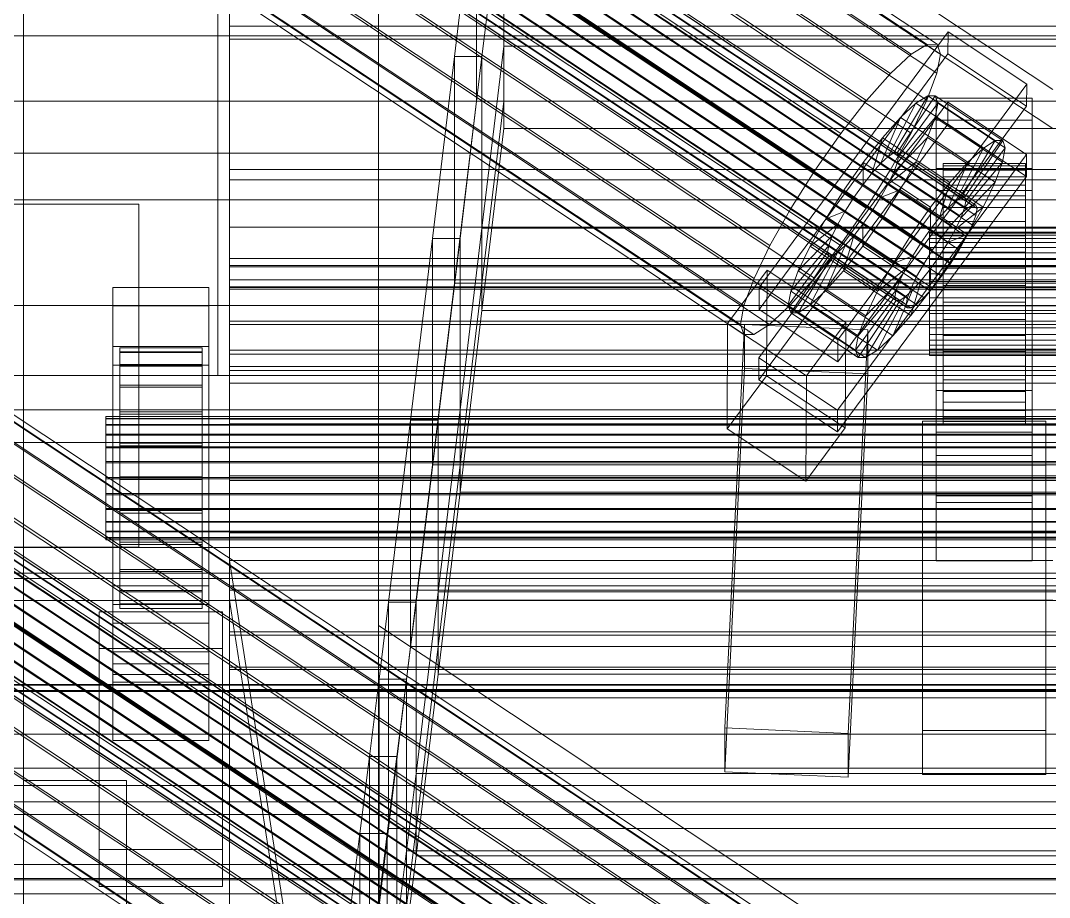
# Model space of a CAD drawing. Header units: millimetres. Extents: x -2500 to 58855, y -53268 to 6837.
# Drawn here: x -280.4 to -130.5, y -32676.1 to -32548.3 of the extents above; entities that cross this region are included whole.
import ezdxf

# ---------------------------------------------------------------- set-up
doc = ezdxf.new("R2010")
doc.units = ezdxf.units.MM
for name, color, linetype, lineweight in [('frontal_C01', 7, 'Continuous', 0), ('frontal_C02', 7, 'Continuous', 0), ('frontal_C03', 7, 'Continuous', 0), ('frontal_C03-traverse', 7, 'Continuous', 0), ('frontal_secador', 7, 'Continuous', 0)]:
    doc.layers.add(name, color=color, linetype=linetype, lineweight=lineweight)

msp = doc.modelspace()

# ---------------------------------------------------------------- linework, layer by layer
at = {"layer": 'frontal_C01'}
for p, q in [((-332.629, -32429.388), (-148.32, -32551.72)), ((-331.181, -32429.381), (-146.872, -32551.713)), ((-334.938, -32430.836), (-150.629, -32553.167)), ((-330.692, -32430.815), (-146.383, -32553.146)), ((-356.348, -32433.759), (-142.549, -32575.663)), ((-355.53, -32433.246), (-141.731, -32575.15)), ((-355.017, -32433.243), (-141.218, -32575.148)), ((-354.844, -32433.751), (-141.045, -32575.656)), ((-337.95, -32433.624), (-153.641, -32555.956)), ((-331.197, -32433.591), (-146.887, -32555.922)), ((-357.415, -32434.747), (-143.617, -32576.651)), ((-355.022, -32434.735), (-141.224, -32576.64)), ((-358.659, -32436.143), (-144.861, -32578.048)), ((-355.541, -32436.128), (-141.742, -32578.032)), ((-146.196, -32579.757), (-359.995, -32437.852)), ((-356.363, -32437.834), (-142.565, -32579.738)), ((-341.461, -32437.565), (-157.152, -32559.896)), ((-332.659, -32437.521), (-148.35, -32559.852)), ((-361.332, -32439.757), (-147.533, -32581.662)), ((-357.434, -32439.738), (-143.635, -32581.642)), ((-362.578, -32441.729), (-148.779, -32583.634)), ((-358.68, -32441.71), (-144.881, -32583.614)), ((-160.922, -32564.719), (-345.231, -32442.388)), ((-334.981, -32442.337), (-150.672, -32564.668)), ((-363.648, -32443.633), (-149.85, -32585.538)), ((-360.017, -32443.615), (-146.218, -32585.52)), ((-364.471, -32445.34), (-150.672, -32587.244)), ((-361.352, -32445.324), (-147.554, -32587.229)), ((-364.989, -32446.732), (-151.191, -32588.637)), ((-362.596, -32446.72), (-148.798, -32588.625)), ((-365.168, -32447.716), (-151.369, -32589.62)), ((-364.995, -32448.224), (-151.196, -32590.128)), ((-364.482, -32448.221), (-150.683, -32590.126)), ((-363.664, -32447.708), (-149.865, -32589.613)), ((-349.002, -32447.765), (-164.693, -32570.096)), ((-338.003, -32447.71), (-153.694, -32570.042)), ((-352.519, -32453.33), (-168.21, -32575.662)), ((-341.52, -32453.275), (-157.211, -32575.607)), ((-355.541, -32458.704), (-171.232, -32581.035)), ((-345.291, -32458.653), (-160.982, -32580.984)), ((-357.863, -32463.52), (-173.554, -32585.851)), ((-349.061, -32463.476), (-164.752, -32585.807)), ((-359.326, -32467.45), (-175.016, -32589.781)), ((-352.572, -32467.416), (-168.263, -32589.747)), ((-359.83, -32470.226), (-175.521, -32592.557)), ((-359.341, -32471.659), (-175.032, -32593.991)), ((-357.893, -32471.652), (-173.584, -32593.983)), ((-355.584, -32470.205), (-171.275, -32592.536)), ((-130, -32558.316), (-228.298, -32493.072)), ((-228.298, -32493.072), (-228.298, -32636.423)), ((-228.298, -32642.111), (-228.298, -32498.76)), ((-228.298, -32498.76), (-130, -32564.003)), ((-172.809, -32587.154), (-145.277, -32549.915)), ((-145.289, -32553.117), (-145.277, -32549.915)), ((-145.277, -32549.915), (-133.809, -32557.527)), ((-150.629, -32553.167), (-148.32, -32551.72)), ((-148.32, -32551.72), (-146.872, -32551.713)), ((-146.872, -32551.713), (-146.383, -32553.146)), ((-145.289, -32553.117), (-172.821, -32590.356)), ((-153.641, -32555.956), (-150.629, -32553.167)), ((-146.383, -32553.146), (-146.887, -32555.922)), ((-133.821, -32560.729), (-145.289, -32553.117)), ((-157.152, -32559.896), (-153.641, -32555.956)), ((-146.887, -32555.922), (-148.35, -32559.852)), ((-133.809, -32557.527), (-161.341, -32594.766)), ((-133.809, -32557.527), (-133.821, -32560.729)), ((-160.922, -32564.719), (-157.152, -32559.896)), ((-153.199, -32567.539), (-148.226, -32559.219)), ((-152.686, -32567.536), (-147.143, -32559.214)), ((-148.35, -32559.852), (-150.672, -32564.668)), ((-148.226, -32559.219), (-149.953, -32560.302)), ((-147.143, -32559.214), (-148.226, -32559.219)), ((-148.226, -32559.219), (-138.396, -32565.743)), ((-147.143, -32559.214), (-137.313, -32565.738)), ((-146.777, -32560.286), (-147.143, -32559.214)), ((-147, -32562.755), (-147, -32559.553)), ((-147, -32559.553), (-133, -32559.553)), ((-147, -32605.026), (-147, -32559.553)), ((-133, -32559.553), (-133, -32562.755)), ((-133, -32559.553), (-133, -32605.026)), ((-172.847, -32597.4), (-145.315, -32560.161)), ((-161.353, -32597.968), (-133.821, -32560.729)), ((-154.017, -32568.052), (-149.953, -32560.302)), ((-152.513, -32568.044), (-146.777, -32560.286)), ((-149.953, -32560.302), (-152.207, -32562.388)), ((-149.953, -32560.302), (-140.123, -32566.826)), ((-147.155, -32562.363), (-146.777, -32560.286)), ((-146.777, -32560.286), (-136.948, -32566.81)), ((-145.327, -32563.363), (-145.315, -32560.161)), ((-145.315, -32560.161), (-133.847, -32567.773)), ((-155.085, -32569.04), (-152.207, -32562.388)), ((-152.207, -32562.388), (-154.833, -32565.335)), ((-152.692, -32569.028), (-147.155, -32562.363)), ((-152.207, -32562.388), (-142.377, -32568.912)), ((-148.249, -32565.302), (-147.155, -32562.363)), ((-147.155, -32562.363), (-137.325, -32568.887)), ((-133, -32562.755), (-147, -32562.755)), ((-147, -32562.755), (-147, -32608.228)), ((-133, -32608.228), (-133, -32562.755)), ((-145.327, -32563.363), (-172.859, -32600.602)), ((-133.859, -32570.974), (-145.327, -32563.363)), ((-164.693, -32570.096), (-160.922, -32564.719)), ((-154.833, -32565.335), (-157.653, -32568.943)), ((-156.329, -32570.436), (-154.833, -32565.335)), ((-154.833, -32565.335), (-145.003, -32571.86)), ((-150.672, -32564.668), (-153.694, -32570.042)), ((-153.21, -32570.42), (-148.249, -32565.302)), ((-149.985, -32568.905), (-148.249, -32565.302)), ((-148.249, -32565.302), (-138.419, -32571.827)), ((-138.396, -32565.743), (-143.369, -32574.063)), ((-137.313, -32565.738), (-142.856, -32574.061)), ((-140.123, -32566.826), (-138.396, -32565.743)), ((-138.396, -32565.743), (-137.313, -32565.738)), ((-137.313, -32565.738), (-136.948, -32566.81)), ((300, -32567.576), (-300, -32567.576)), ((-154.017, -32568.052), (-153.199, -32567.539)), ((-153.199, -32567.539), (-152.686, -32567.536)), ((-143.369, -32574.063), (-153.199, -32567.539)), ((-142.856, -32574.061), (-152.686, -32567.536)), ((-152.686, -32567.536), (-152.513, -32568.044)), ((-140.123, -32566.826), (-144.188, -32574.576)), ((-136.948, -32566.81), (-142.683, -32574.568)), ((-142.377, -32568.912), (-140.123, -32566.826)), ((-136.948, -32566.81), (-137.325, -32568.887)), ((-133.847, -32567.773), (-161.379, -32605.012)), ((-157.653, -32568.943), (-160.474, -32572.965)), ((-157.653, -32568.943), (-157.665, -32572.145)), ((-147.823, -32575.467), (-157.653, -32568.943)), ((-156.329, -32570.436), (-155.085, -32569.04)), ((-155.085, -32569.04), (-154.017, -32568.052)), ((-145.255, -32575.564), (-155.085, -32569.04)), ((-154.033, -32572.127), (-149.985, -32568.905)), ((-144.188, -32574.576), (-154.017, -32568.052)), ((-152.692, -32569.028), (-153.21, -32570.42)), ((-152.513, -32568.044), (-152.692, -32569.028)), ((-142.862, -32575.552), (-152.692, -32569.028)), ((-142.683, -32574.568), (-152.513, -32568.044)), ((-152.246, -32572.924), (-149.985, -32568.905)), ((-149.985, -32568.905), (-140.156, -32575.429)), ((-146, -32579.084), (-146, -32569.105)), ((-146, -32569.105), (-146, -32569.436)), ((-146, -32569.105), (-134, -32569.105)), ((-146, -32570.066), (-146, -32569.105)), ((-142.377, -32568.912), (-145.255, -32575.564)), ((-145.003, -32571.86), (-142.377, -32568.912)), ((-137.325, -32568.887), (-142.862, -32575.552)), ((-137.325, -32568.887), (-138.419, -32571.827)), ((-134, -32569.436), (-134, -32569.105)), ((-134, -32569.105), (-134, -32579.084)), ((-134, -32569.105), (-134, -32570.066)), ((-133.847, -32567.773), (-133.859, -32570.974)), ((-168.21, -32575.662), (-164.693, -32570.096)), ((-157.665, -32572.145), (-156.329, -32570.436)), ((-153.694, -32570.042), (-157.211, -32575.607)), ((-146.499, -32576.96), (-156.329, -32570.436)), ((-153.21, -32570.42), (-154.033, -32572.127)), ((-143.38, -32576.945), (-153.21, -32570.42)), ((-147, -32573), (-147, -32569.799)), ((-147, -32569.799), (-133, -32569.799)), ((-147, -32615.272), (-147, -32569.799)), ((-146, -32579.241), (-146, -32569.436)), ((-146, -32569.436), (-146, -32571.037)), ((-146, -32569.436), (-134, -32569.436)), ((-146, -32579.54), (-146, -32570.066)), ((-146, -32570.066), (-134, -32570.066)), ((-146, -32572.254), (-146, -32570.066)), ((-134, -32571.037), (-134, -32569.436)), ((-134, -32569.436), (-134, -32579.241)), ((-134, -32570.066), (-134, -32579.54)), ((-134, -32570.066), (-134, -32572.254)), ((-133, -32569.799), (-133, -32573)), ((-133, -32569.799), (-133, -32615.272)), ((-161.391, -32608.213), (-133.859, -32570.974)), ((-159.001, -32574.05), (-157.665, -32572.145)), ((-157.665, -32572.145), (-147.835, -32578.669)), ((-154.033, -32572.127), (-155.103, -32574.031)), ((-144.203, -32578.651), (-154.033, -32572.127)), ((-147.823, -32575.467), (-145.003, -32571.86)), ((-145.003, -32571.86), (-146.499, -32576.96)), ((-146, -32579.999), (-146, -32571.037)), ((-146, -32571.037), (-146, -32573.798)), ((-146, -32571.037), (-134, -32571.037)), ((-138.419, -32571.827), (-143.38, -32576.945)), ((-138.419, -32571.827), (-140.156, -32575.429)), ((-134, -32573.798), (-134, -32571.037)), ((-134, -32571.037), (-134, -32579.999)), ((-332.629, -32572.74), (-148.32, -32695.071)), ((-331.181, -32572.732), (-146.872, -32695.064)), ((-160.474, -32572.965), (-163.105, -32577.128)), ((-159.001, -32574.05), (-160.474, -32572.965)), ((-160.474, -32572.965), (-150.644, -32579.49)), ((-155.103, -32574.031), (-152.246, -32572.924)), ((-154.877, -32577.087), (-152.246, -32572.924)), ((-152.246, -32572.924), (-142.416, -32579.449)), ((-133, -32573), (-147, -32573)), ((-147, -32573), (-147, -32618.474)), ((-146, -32580.576), (-146, -32572.254)), ((-146, -32572.254), (-134, -32572.254)), ((-146, -32575.519), (-146, -32572.254)), ((-134, -32572.254), (-134, -32580.576)), ((-134, -32572.254), (-134, -32575.519)), ((-133, -32618.474), (-133, -32573)), ((-334.938, -32574.187), (-150.629, -32696.518)), ((-330.692, -32574.166), (-146.383, -32696.497)), ((-160.247, -32576.022), (-159.001, -32574.05)), ((-149.171, -32580.574), (-159.001, -32574.05)), ((-155.103, -32574.031), (-156.35, -32576.003)), ((-145.274, -32580.555), (-155.103, -32574.031)), ((-146, -32581.307), (-146, -32573.798)), ((-146, -32573.798), (-146, -32577.531)), ((-146, -32573.798), (-134, -32573.798)), ((-144.188, -32574.576), (-145.255, -32575.564)), ((-143.369, -32574.063), (-144.188, -32574.576)), ((-142.856, -32574.061), (-143.369, -32574.063)), ((-142.862, -32575.552), (-142.683, -32574.568)), ((-142.683, -32574.568), (-142.856, -32574.061)), ((-141.731, -32575.15), (-141.218, -32575.148)), ((-141.218, -32575.148), (-141.045, -32575.656)), ((-134, -32577.531), (-134, -32573.798)), ((-134, -32573.798), (-134, -32581.307)), ((-355.53, -32576.597), (-141.731, -32718.502)), ((-355.017, -32576.595), (-141.218, -32718.499)), ((-171.232, -32581.035), (-168.21, -32575.662)), ((-160.247, -32576.022), (-163.105, -32577.128)), ((-161.318, -32577.926), (-160.247, -32576.022)), ((-157.211, -32575.607), (-160.982, -32580.984)), ((-150.417, -32582.546), (-160.247, -32576.022)), ((-156.35, -32576.003), (-157.686, -32577.908)), ((-156.35, -32576.003), (-154.877, -32577.087)), ((-146.52, -32582.527), (-156.35, -32576.003)), ((-150.644, -32579.49), (-147.823, -32575.467)), ((-147.835, -32578.669), (-147.823, -32575.467)), ((-145.255, -32575.564), (-146.499, -32576.96)), ((-146, -32582.123), (-146, -32575.519)), ((-146, -32575.519), (-134, -32575.519)), ((-146, -32579.64), (-146, -32575.519)), ((-140.156, -32575.429), (-144.203, -32578.651)), ((-143.617, -32576.651), (-142.549, -32575.663)), ((-143.38, -32576.945), (-142.862, -32575.552)), ((-142.549, -32575.663), (-141.731, -32575.15)), ((-140.156, -32575.429), (-142.416, -32579.449)), ((-141.224, -32576.64), (-141.742, -32578.032)), ((-141.045, -32575.656), (-141.224, -32576.64)), ((-134, -32575.519), (-134, -32582.123)), ((-134, -32575.519), (-134, -32579.64)), ((-357.415, -32578.098), (-143.617, -32720.003)), ((-356.348, -32577.11), (-142.549, -32719.014)), ((-355.022, -32578.086), (-141.224, -32719.991)), ((-354.844, -32577.102), (-141.045, -32719.007)), ((-337.95, -32576.976), (-153.641, -32699.307)), ((-331.197, -32576.942), (-146.887, -32699.273)), ((-163.105, -32577.128), (-165.365, -32581.148)), ((-161.318, -32577.926), (-165.365, -32581.148)), ((-163.105, -32577.128), (-153.275, -32583.653)), ((-162.14, -32579.632), (-161.318, -32577.926)), ((-151.488, -32584.45), (-161.318, -32577.926)), ((-157.686, -32577.908), (-159.022, -32579.617)), ((-157.698, -32581.11), (-154.877, -32577.087)), ((-157.686, -32577.908), (-157.698, -32581.11)), ((-147.856, -32584.432), (-157.686, -32577.908)), ((-154.877, -32577.087), (-145.047, -32583.612)), ((-146.499, -32576.96), (-147.835, -32578.669)), ((-146.196, -32579.757), (-144.861, -32578.048)), ((-146, -32583.076), (-146, -32577.531)), ((-146, -32577.531), (-146, -32581.983)), ((-146, -32577.531), (-134, -32577.531)), ((-144.861, -32578.048), (-143.617, -32576.651)), ((-144.203, -32578.651), (-143.38, -32576.945)), ((-141.742, -32578.032), (-142.565, -32579.738)), ((-134, -32581.983), (-134, -32577.531)), ((-134, -32577.531), (-134, -32583.076)), ((-358.659, -32579.494), (-144.861, -32721.399)), ((-355.541, -32579.479), (-141.742, -32721.383)), ((-162.14, -32579.632), (-167.102, -32584.75)), ((-162.659, -32581.025), (-162.14, -32579.632)), ((-152.311, -32586.157), (-162.14, -32579.632)), ((-159.022, -32579.617), (-160.518, -32584.718)), ((-159.022, -32579.617), (-160.266, -32581.013)), ((-149.192, -32586.141), (-159.022, -32579.617)), ((-153.275, -32583.653), (-150.644, -32579.49)), ((-150.644, -32579.49), (-149.171, -32580.574)), ((-147.835, -32578.669), (-149.171, -32580.574)), ((-148, -32579.54), (-148, -32579.084)), ((-148, -32579.084), (-148, -32579.241)), ((-148, -32579.084), (148, -32579.084)), ((-148, -32579.241), (-148, -32579.999)), ((-148, -32579.241), (148, -32579.241)), ((-148, -32580.576), (-148, -32579.54)), ((-148, -32579.54), (148, -32579.54)), ((-146, -32579.241), (-146, -32579.084)), ((-134, -32579.084), (-146, -32579.084)), ((-146, -32579.084), (-146, -32579.54)), ((-146, -32579.999), (-146, -32579.241)), ((-134, -32579.241), (-146, -32579.241)), ((-134, -32579.54), (-146, -32579.54)), ((-146, -32579.54), (-146, -32580.576)), ((-146, -32584.075), (-146, -32579.64)), ((-146, -32579.64), (-134, -32579.64)), ((-146, -32584.334), (-146, -32579.64)), ((-145.274, -32580.555), (-144.203, -32578.651)), ((-142.416, -32579.449), (-145.274, -32580.555)), ((-142.416, -32579.449), (-145.047, -32583.612)), ((-134, -32579.084), (-134, -32579.241)), ((-134, -32579.54), (-134, -32579.084)), ((-134, -32579.241), (-134, -32579.999)), ((-134, -32580.576), (-134, -32579.54)), ((-134, -32579.64), (-134, -32584.075)), ((-134, -32579.64), (-134, -32584.334)), ((-341.461, -32580.916), (-157.152, -32703.247)), ((-332.659, -32580.872), (-148.35, -32703.203)), ((-173.554, -32585.851), (-171.232, -32581.035)), ((-162.659, -32581.025), (-168.196, -32587.69)), ((-160.982, -32580.984), (-164.752, -32585.807)), ((-160.266, -32581.013), (-163.144, -32587.665)), ((-162.837, -32582.009), (-162.659, -32581.025)), ((-152.829, -32587.549), (-162.659, -32581.025)), ((-160.266, -32581.013), (-161.333, -32582.001)), ((-160.518, -32584.718), (-157.698, -32581.11)), ((-150.436, -32587.537), (-160.266, -32581.013)), ((-157.698, -32581.11), (-147.868, -32587.634)), ((-149.171, -32580.574), (-150.417, -32582.546)), ((-148, -32579.999), (-148, -32581.307)), ((-148, -32579.999), (148, -32579.999)), ((-148, -32582.123), (-148, -32580.576)), ((-148, -32580.576), (148, -32580.576)), ((-147.533, -32581.662), (-146.196, -32579.757)), ((-146.52, -32582.527), (-145.274, -32580.555)), ((-146, -32581.307), (-146, -32579.999)), ((-134, -32579.999), (-146, -32579.999)), ((-134, -32580.576), (-146, -32580.576)), ((-146, -32580.576), (-146, -32582.123)), ((-142.565, -32579.738), (-143.635, -32581.642)), ((-134, -32579.999), (-134, -32581.307)), ((-134, -32582.123), (-134, -32580.576)), ((-146.196, -32723.108), (-359.995, -32581.203)), ((-356.363, -32581.185), (-142.565, -32723.09)), ((-162.837, -32582.009), (-168.573, -32589.767)), ((-162.664, -32582.517), (-168.208, -32590.839)), ((-162.151, -32582.514), (-167.125, -32590.834)), ((-165.365, -32581.148), (-167.102, -32584.75)), ((-161.333, -32582.001), (-165.397, -32589.751)), ((-165.365, -32581.148), (-155.535, -32587.672)), ((-162.664, -32582.517), (-162.837, -32582.009)), ((-153.008, -32588.533), (-162.837, -32582.009)), ((-162.151, -32582.514), (-162.664, -32582.517)), ((-152.835, -32589.041), (-162.664, -32582.517)), ((-161.333, -32582.001), (-162.151, -32582.514)), ((-152.321, -32589.038), (-162.151, -32582.514)), ((-151.503, -32588.526), (-161.333, -32582.001)), ((-153.275, -32583.653), (-150.417, -32582.546)), ((-150.417, -32582.546), (-151.488, -32584.45)), ((-148.779, -32583.634), (-147.533, -32581.662)), ((-148, -32581.307), (-148, -32583.076)), ((-148, -32581.307), (148, -32581.307)), ((-148, -32584.075), (-148, -32582.123)), ((-148, -32582.123), (148, -32582.123)), ((-147.856, -32584.432), (-146.52, -32582.527)), ((-145.047, -32583.612), (-146.52, -32582.527)), ((-146, -32583.076), (-146, -32581.307)), ((-134, -32581.307), (-146, -32581.307)), ((-146, -32581.983), (-146, -32585.184)), ((-134, -32581.983), (-146, -32581.983)), ((-146, -32581.983), (-146, -32586.849)), ((-134, -32582.123), (-146, -32582.123)), ((-146, -32582.123), (-146, -32584.075)), ((-143.635, -32581.642), (-144.881, -32583.614)), ((-134, -32581.307), (-134, -32583.076)), ((-134, -32585.184), (-134, -32581.983)), ((-134, -32586.849), (-134, -32581.983)), ((-134, -32584.075), (-134, -32582.123)), ((-361.332, -32583.109), (-147.533, -32725.013)), ((-357.434, -32583.089), (-143.635, -32724.994)), ((-155.535, -32587.672), (-153.275, -32583.653)), ((-149.85, -32585.538), (-148.779, -32583.634)), ((-148, -32583.076), (-148, -32585.184)), ((-148, -32583.076), (148, -32583.076)), ((-148, -32586.298), (-148, -32584.075)), ((-148, -32584.075), (148, -32584.075)), ((-145.047, -32583.612), (-147.868, -32587.634)), ((-144.881, -32583.614), (-146.218, -32585.52)), ((-146, -32585.184), (-146, -32583.076)), ((-134, -32583.076), (-146, -32583.076)), ((-134, -32584.075), (-146, -32584.075)), ((-146, -32584.075), (-146, -32586.298)), ((-134, -32583.076), (-134, -32585.184)), ((-134, -32586.298), (-134, -32584.075)), ((-362.578, -32585.08), (-148.779, -32726.985)), ((-358.68, -32585.061), (-144.881, -32726.965)), ((-177.394, -32592.4), (-171.658, -32584.642)), ((-171.715, -32600.011), (-171.658, -32584.642)), ((-171.658, -32584.642), (-160.19, -32592.254)), ((-167.102, -32584.75), (-168.196, -32587.69)), ((-167.102, -32584.75), (-157.272, -32591.275)), ((-163.144, -32587.665), (-160.518, -32584.718)), ((-160.518, -32584.718), (-150.688, -32591.242)), ((-155.535, -32587.672), (-151.488, -32584.45)), ((-151.488, -32584.45), (-152.311, -32586.157)), ((-150.672, -32587.244), (-149.85, -32585.538)), ((-149.192, -32586.141), (-147.856, -32584.432)), ((-148, -32585.184), (-148, -32587.489)), ((148, -32585.184), (-148, -32585.184)), ((-147.868, -32587.634), (-147.856, -32584.432)), ((-146.218, -32585.52), (-147.554, -32587.229)), ((-146, -32586.298), (-146, -32584.334)), ((-146, -32584.334), (-134, -32584.334)), ((-146, -32589.283), (-146, -32584.334)), ((-146, -32585.184), (-134, -32585.184)), ((-146, -32587.489), (-146, -32585.184)), ((-134, -32584.334), (-134, -32586.298)), ((-134, -32584.334), (-134, -32589.283)), ((-134, -32585.184), (-134, -32587.489)), ((-363.648, -32586.984), (-149.85, -32728.889)), ((-360.017, -32586.966), (-146.218, -32728.871)), ((-160.922, -32708.07), (-345.231, -32585.739)), ((-334.981, -32585.688), (-150.672, -32708.019)), ((-175.016, -32589.781), (-173.554, -32585.851)), ((-164.752, -32585.807), (-168.263, -32589.747)), ((-157.272, -32591.275), (-152.311, -32586.157)), ((-152.311, -32586.157), (-152.829, -32587.549)), ((-150.688, -32591.242), (-149.192, -32586.141)), ((-150.436, -32587.537), (-149.192, -32586.141)), ((-148, -32588.643), (-148, -32586.298)), ((-148, -32586.298), (148, -32586.298)), ((-134, -32586.298), (-146, -32586.298)), ((-146, -32586.298), (-146, -32588.643)), ((-146, -32587.489), (-146, -32586.849)), ((-146, -32586.849), (-146, -32591.798)), ((-146, -32586.849), (-134, -32586.849)), ((-134, -32588.643), (-134, -32586.298)), ((-134, -32591.798), (-134, -32586.849)), ((-134, -32586.849), (-134, -32587.489)), ((-172.809, -32587.154), (-172.821, -32590.356)), ((-161.341, -32594.766), (-172.809, -32587.154)), ((-168.196, -32587.69), (-168.573, -32589.767)), ((-168.196, -32587.69), (-158.366, -32594.214)), ((-165.397, -32589.751), (-163.144, -32587.665)), ((-163.144, -32587.665), (-153.314, -32594.189)), ((-158.743, -32596.291), (-153.008, -32588.533)), ((-158.366, -32594.214), (-152.829, -32587.549)), ((-157.272, -32591.275), (-155.535, -32587.672)), ((-155.567, -32596.275), (-151.503, -32588.526)), ((-153.314, -32594.189), (-150.436, -32587.537)), ((-152.829, -32587.549), (-153.008, -32588.533)), ((-153.008, -32588.533), (-152.835, -32589.041)), ((-152.321, -32589.038), (-151.503, -32588.526)), ((-151.503, -32588.526), (-150.436, -32587.537)), ((-151.369, -32589.62), (-151.191, -32588.637)), ((-151.191, -32588.637), (-150.672, -32587.244)), ((-147.868, -32587.634), (-150.688, -32591.242)), ((-148.798, -32588.625), (-149.865, -32589.613)), ((-147.554, -32587.229), (-148.798, -32588.625)), ((-148, -32587.489), (-148, -32589.834)), ((-148, -32587.489), (148, -32587.489)), ((-148, -32590.947), (-148, -32588.643)), ((-148, -32588.643), (148, -32588.643)), ((-146, -32589.834), (-146, -32587.489)), ((-134, -32587.489), (-146, -32587.489)), ((-146, -32588.643), (-146, -32589.283)), ((-134, -32588.643), (-146, -32588.643)), ((-146, -32588.643), (-146, -32590.947)), ((-134, -32587.489), (-134, -32589.834)), ((-134, -32589.283), (-134, -32588.643)), ((-134, -32590.947), (-134, -32588.643)), ((-364.989, -32590.083), (-151.191, -32731.988)), ((-364.471, -32588.691), (-150.672, -32730.595)), ((-362.596, -32590.071), (-148.798, -32731.976)), ((-361.352, -32588.675), (-147.554, -32730.58)), ((300, -32589.772), (-300, -32589.772)), ((-175.521, -32592.557), (-175.016, -32589.781)), ((-168.263, -32589.747), (-171.275, -32592.536)), ((-168.573, -32589.767), (-168.208, -32590.839)), ((-168.573, -32589.767), (-158.743, -32596.291)), ((-167.125, -32590.834), (-165.397, -32589.751)), ((-165.397, -32589.751), (-155.567, -32596.275)), ((-158.378, -32597.363), (-152.835, -32589.041)), ((-157.295, -32597.358), (-152.321, -32589.038)), ((-152.835, -32589.041), (-152.321, -32589.038)), ((-151.196, -32590.128), (-151.369, -32589.62)), ((-150.683, -32590.126), (-151.196, -32590.128)), ((-149.865, -32589.613), (-150.683, -32590.126)), ((-148, -32589.834), (-148, -32592.057)), ((-148, -32589.834), (148, -32589.834)), ((-146, -32589.283), (-134, -32589.283)), ((-146, -32594.149), (-146, -32589.283)), ((-146, -32592.057), (-146, -32589.834)), ((-146, -32589.834), (-146, -32591.798)), ((-134, -32589.834), (-146, -32589.834)), ((-134, -32589.283), (-134, -32594.149)), ((-134, -32591.798), (-134, -32589.834)), ((-134, -32589.834), (-134, -32592.057)), ((-365.168, -32591.067), (-151.369, -32732.972)), ((-364.995, -32591.575), (-151.196, -32733.479)), ((-364.482, -32591.572), (-150.683, -32733.477)), ((-363.664, -32591.06), (-149.865, -32732.964)), ((-349.002, -32591.116), (-164.693, -32713.448)), ((-338.003, -32591.061), (-153.694, -32713.393)), ((-172.821, -32590.356), (-161.353, -32597.968)), ((-168.208, -32590.839), (-167.125, -32590.834)), ((-168.208, -32590.839), (-158.378, -32597.363)), ((-167.125, -32590.834), (-157.295, -32597.358)), ((-158.366, -32594.214), (-157.272, -32591.275)), ((-150.688, -32591.242), (-153.314, -32594.189)), ((-148, -32593.056), (-148, -32590.947)), ((-148, -32590.947), (148, -32590.947)), ((-146, -32590.947), (-146, -32594.149)), ((-134, -32590.947), (-146, -32590.947)), ((-146, -32590.947), (-146, -32593.056)), ((-134, -32594.149), (-134, -32590.947)), ((-134, -32593.056), (-134, -32590.947)), ((-177.811, -32651.356), (-174.943, -32592.537)), ((-177.394, -32592.4), (-177.451, -32607.769)), ((-165.926, -32600.012), (-177.394, -32592.4)), ((-175.032, -32593.991), (-175.521, -32592.557)), ((-174.943, -32598.941), (-174.943, -32592.537)), ((-174.943, -32592.537), (-156.962, -32593.323)), ((-171.275, -32592.536), (-173.584, -32593.983)), ((-160.19, -32592.254), (-165.926, -32600.012)), ((-160.19, -32592.254), (-160.247, -32607.622)), ((-148, -32592.057), (-148, -32594.009)), ((-148, -32592.057), (148, -32592.057)), ((-148, -32594.825), (-148, -32593.056)), ((-148, -32593.056), (148, -32593.056)), ((-146, -32591.798), (-146, -32596.492)), ((-146, -32591.798), (-134, -32591.798)), ((-146, -32594.009), (-146, -32592.057)), ((-146, -32592.057), (-146, -32596.492)), ((-134, -32592.057), (-146, -32592.057)), ((-146, -32593.056), (-146, -32598.601)), ((-134, -32593.056), (-146, -32593.056)), ((-146, -32593.056), (-146, -32594.825)), ((-134, -32596.492), (-134, -32591.798)), ((-134, -32596.492), (-134, -32592.057)), ((-134, -32592.057), (-134, -32594.009)), ((-134, -32598.601), (-134, -32593.056)), ((-134, -32594.825), (-134, -32593.056)), ((-173.584, -32593.983), (-175.032, -32593.991)), ((-156.962, -32593.323), (-159.83, -32652.143)), ((-158.743, -32596.291), (-158.366, -32594.214)), ((-156.962, -32593.323), (-156.962, -32599.728)), ((-153.314, -32594.189), (-155.567, -32596.275)), ((-148, -32594.009), (-148, -32595.556)), ((-148, -32594.009), (148, -32594.009)), ((-146, -32595.556), (-146, -32594.009)), ((-146, -32594.009), (-146, -32600.613)), ((-134, -32594.009), (-146, -32594.009)), ((-146, -32594.149), (-134, -32594.149)), ((-146, -32598.601), (-146, -32594.149)), ((-134, -32600.613), (-134, -32594.009)), ((-134, -32594.009), (-134, -32595.556)), ((-134, -32594.149), (-134, -32598.601)), ((-161.353, -32597.968), (-161.341, -32594.766)), ((-148, -32596.132), (-148, -32594.825)), ((-148, -32594.825), (148, -32594.825)), ((-148, -32595.556), (-148, -32596.592)), ((-148, -32595.556), (148, -32595.556)), ((-148, -32596.891), (-148, -32596.132)), ((-148, -32596.132), (148, -32596.132)), ((-146, -32594.825), (-146, -32602.334)), ((-134, -32594.825), (-146, -32594.825)), ((-146, -32594.825), (-146, -32596.132)), ((-146, -32596.592), (-146, -32595.556)), ((-146, -32595.556), (-146, -32603.878)), ((-134, -32595.556), (-146, -32595.556)), ((-146, -32596.132), (-146, -32605.095)), ((-134, -32596.132), (-146, -32596.132)), ((-146, -32596.132), (-146, -32596.891)), ((-134, -32602.334), (-134, -32594.825)), ((-134, -32596.132), (-134, -32594.825)), ((-134, -32603.878), (-134, -32595.556)), ((-134, -32595.556), (-134, -32596.592)), ((-134, -32605.095), (-134, -32596.132)), ((-134, -32596.891), (-134, -32596.132)), ((-352.519, -32596.681), (-168.21, -32719.013)), ((-341.52, -32596.626), (-157.211, -32718.958)), ((-172.847, -32597.4), (-172.859, -32600.602)), ((-161.379, -32605.012), (-172.847, -32597.4)), ((-158.378, -32597.363), (-158.743, -32596.291)), ((-157.295, -32597.358), (-158.378, -32597.363)), ((-155.567, -32596.275), (-157.295, -32597.358)), ((-148, -32596.592), (-148, -32597.047)), ((-148, -32596.592), (148, -32596.592)), ((-148, -32597.047), (-148, -32596.891)), ((-148, -32596.891), (148, -32596.891)), ((-148, -32597.047), (148, -32597.047)), ((-146, -32596.492), (-146, -32600.613)), ((-146, -32596.492), (-134, -32596.492)), ((-146, -32597.047), (-146, -32596.592)), ((-146, -32596.592), (-146, -32606.066)), ((-134, -32596.592), (-146, -32596.592)), ((-146, -32596.891), (-146, -32606.696)), ((-134, -32596.891), (-146, -32596.891)), ((-146, -32596.891), (-146, -32597.047)), ((-146, -32597.047), (-146, -32607.027)), ((-134, -32597.047), (-146, -32597.047)), ((-134, -32600.613), (-134, -32596.492)), ((-134, -32606.066), (-134, -32596.592)), ((-134, -32596.592), (-134, -32597.047)), ((-134, -32606.696), (-134, -32596.891)), ((-134, -32597.047), (-134, -32596.891)), ((-134, -32607.027), (-134, -32597.047)), ((-177.811, -32657.76), (-174.943, -32598.941)), ((-156.962, -32599.728), (-174.943, -32598.941)), ((-146, -32598.601), (-134, -32598.601)), ((-146, -32602.334), (-146, -32598.601)), ((-134, -32598.601), (-134, -32602.334)), ((-171.715, -32600.011), (-177.451, -32607.769)), ((-172.859, -32600.602), (-161.391, -32608.213)), ((-160.247, -32607.622), (-171.715, -32600.011)), ((-165.983, -32615.38), (-165.926, -32600.012)), ((-159.83, -32658.547), (-156.962, -32599.728)), ((-146, -32600.613), (-146, -32603.878)), ((-146, -32600.613), (-134, -32600.613)), ((-134, -32603.878), (-134, -32600.613)), ((-355.541, -32602.055), (-171.232, -32724.386)), ((-345.291, -32602.004), (-160.982, -32724.335)), ((-147, -32617.539), (-147, -32602.171)), ((-147, -32602.171), (-133, -32602.171)), ((-147, -32611.645), (-147, -32602.171)), ((-146, -32602.334), (-134, -32602.334)), ((-146, -32605.095), (-146, -32602.334)), ((-134, -32602.334), (-134, -32605.095)), ((-133, -32602.171), (-133, -32617.539)), ((-133, -32602.171), (-133, -32611.645)), ((-161.391, -32608.213), (-161.379, -32605.012)), ((-133, -32605.026), (-147, -32605.026)), ((-147, -32605.026), (-147, -32608.228)), ((-146, -32603.878), (-146, -32606.066)), ((-146, -32603.878), (-134, -32603.878)), ((-146, -32605.095), (-134, -32605.095)), ((-146, -32606.696), (-146, -32605.095)), ((-134, -32606.066), (-134, -32603.878)), ((-134, -32605.095), (-134, -32606.696)), ((-133, -32608.228), (-133, -32605.026)), ((-146, -32606.066), (-146, -32607.027)), ((-146, -32606.066), (-134, -32606.066)), ((-134, -32607.027), (-134, -32606.066)), ((-357.863, -32606.871), (-173.554, -32729.202)), ((-349.061, -32606.827), (-164.752, -32729.158)), ((-177.451, -32607.769), (-165.983, -32615.38)), ((-165.983, -32615.38), (-160.247, -32607.622)), ((-149, -32613.057), (-149, -32606.653)), ((-149, -32606.653), (-131, -32606.653)), ((-149, -32651.748), (-149, -32606.653)), ((-146, -32606.696), (-134, -32606.696)), ((-146, -32607.027), (-146, -32606.696)), ((-146, -32607.027), (-134, -32607.027)), ((-134, -32606.696), (-134, -32607.027)), ((-131, -32606.653), (-131, -32613.057)), ((-131, -32606.653), (-131, -32651.748)), ((-147, -32608.228), (-133, -32608.228)), ((-359.326, -32610.801), (-175.016, -32733.132)), ((-352.572, -32610.767), (-168.263, -32733.098)), ((300, -32609.747), (-300, -32609.747)), ((-133, -32611.645), (-147, -32611.645)), ((-147, -32611.645), (-147, -32627.013)), ((-133, -32627.013), (-133, -32611.645)), ((-359.83, -32613.577), (-175.521, -32735.908)), ((-355.584, -32613.556), (-171.275, -32735.887)), ((-131, -32613.057), (-149, -32613.057)), ((-149, -32658.151), (-149, -32613.057)), ((-131, -32658.151), (-131, -32613.057)), ((-359.341, -32615.01), (-175.032, -32737.342)), ((-357.893, -32615.003), (-173.584, -32737.334)), ((-133, -32615.272), (-147, -32615.272)), ((-147, -32615.272), (-147, -32618.474)), ((-133, -32618.474), (-133, -32615.272)), ((-133, -32617.539), (-147, -32617.539)), ((-147, -32617.539), (-147, -32627.013)), ((-147, -32618.474), (-133, -32618.474)), ((-133, -32627.013), (-133, -32617.539)), ((-147, -32627.013), (-133, -32627.013)), ((300, -32628.807), (-300, -32628.807)), ((-130, -32701.667), (-228.298, -32636.423)), ((-228.298, -32636.423), (-228.298, -32779.774)), ((-228.298, -32636.423), (-228.298, -32642.111)), ((-228.298, -32785.462), (-228.298, -32642.111)), ((-228.298, -32642.111), (-130, -32707.354)), ((300, -32645.117), (-300, -32645.117)), ((-425, -32645.87), (425, -32645.87)), ((-159.83, -32652.143), (-177.811, -32651.356)), ((-177.811, -32651.356), (-177.811, -32657.76)), ((-159.83, -32658.547), (-159.83, -32652.143)), ((-131, -32651.748), (-149, -32651.748)), ((-149, -32651.748), (-149, -32658.151)), ((-131, -32658.151), (-131, -32651.748)), ((425, -32657.238), (-425, -32657.238)), ((-177.811, -32657.76), (-159.83, -32658.547)), ((-149, -32658.151), (-131, -32658.151)), ((300, -32659.742), (-300, -32659.742)), ((425, -32662.134), (-425, -32662.134)), ((300, -32671.275), (-300, -32671.275)), ((-425, -32673.503), (425, -32673.503))]:
    msp.add_line(p, q, dxfattribs=at)
at = {"layer": 'frontal_C02'}
for p, q in [((300, -32550.456), (-300, -32550.456)), ((-300, -32574.364), (300, -32574.364)), ((300, -32625.048), (-300, -32625.048)), ((-130, -32626.968), (-250, -32626.968)), ((-250, -32626.968), (-228.298, -32766.096)), ((-250, -32626.968), (-250, -32632.709)), ((300, -32629.557), (-300, -32629.557)), ((300, -32632.799), (-300, -32632.799)), ((-228.298, -32771.837), (-250, -32632.709)), ((-250, -32632.709), (-130, -32632.709)), ((300, -32646.018), (-300, -32646.018)), ((300, -32652.28), (-300, -32652.28)), ((300, -32673.309), (-300, -32673.309))]:
    msp.add_line(p, q, dxfattribs=at)
at = {"layer": 'frontal_C03'}
for p, q in [((-250, -32578.353), (-250, -32397.916)), ((-250, -32584.132), (-250, -32403.695)), ((-250, -32549.055), (-250, -32524.83)), ((-250, -32526.931), (-250, -32550.939)), ((-250, -32569.937), (-250, -32549.055)), ((250, -32549.055), (-250, -32549.055)), ((-250, -32550.939), (-250, -32571.476)), ((250, -32550.939), (-250, -32550.939)), ((-250, -32586.054), (-250, -32569.937)), ((250, -32569.937), (-250, -32569.937)), ((-250, -32571.476), (-250, -32587.141)), ((250, -32571.476), (-250, -32571.476)), ((-250, -32842.276), (-250, -32578.353)), ((0, -32578.353), (-250, -32578.353)), ((-250, -32578.353), (-250, -32584.132)), ((-250, -32584.132), (-250, -32582.951)), ((-250, -32582.951), (-250, -32583.951)), ((-250, -32582.951), (250, -32582.951)), ((-250, -32583.951), (-250, -32587.064)), ((-250, -32583.951), (250, -32583.951)), ((-250, -32848.054), (-250, -32584.132)), ((-250, -32584.132), (0, -32584.132)), ((-250, -32587.412), (-250, -32584.132)), ((-250, -32584.132), (250, -32584.132)), ((-267, -32589.837), (-267, -32587.144)), ((-267, -32587.144), (-253, -32587.144)), ((-267, -32633.37), (-267, -32587.144)), ((-253, -32587.144), (-253, -32589.837)), ((-253, -32587.144), (-253, -32633.37)), ((-250, -32596.305), (-250, -32586.054)), ((250, -32586.054), (-250, -32586.054)), ((-250, -32587.064), (-250, -32592.077)), ((-250, -32587.064), (250, -32587.064)), ((-250, -32587.141), (-250, -32596.868)), ((250, -32587.141), (-250, -32587.141)), ((-250, -32592.569), (-250, -32587.412)), ((-250, -32587.412), (250, -32587.412)), ((-253, -32589.837), (-267, -32589.837)), ((-267, -32589.837), (-267, -32636.063)), ((-253, -32636.063), (-253, -32589.837)), ((-250, -32592.077), (-250, -32598.649)), ((-250, -32592.077), (250, -32592.077)), ((-250, -32599.252), (-250, -32592.569)), ((-250, -32592.569), (250, -32592.569)), ((-267, -32598.455), (-267, -32595.761)), ((-267, -32595.761), (-253, -32595.761)), ((-267, -32641.988), (-267, -32595.761)), ((-266, -32605.95), (-266, -32595.95)), ((-266, -32595.95), (-266, -32596.544)), ((-266, -32595.95), (-254, -32595.95)), ((-266, -32596.651), (-266, -32595.95)), ((-254, -32596.544), (-254, -32595.95)), ((-254, -32595.95), (-254, -32605.95)), ((-254, -32595.95), (-254, -32596.651)), ((-253, -32595.761), (-253, -32598.455)), ((-253, -32595.761), (-253, -32641.988)), ((-266, -32606.231), (-266, -32596.544)), ((-266, -32596.544), (-266, -32598.393)), ((-266, -32596.544), (-254, -32596.544)), ((-266, -32606.282), (-266, -32596.651)), ((-266, -32596.651), (-254, -32596.651)), ((-266, -32598.599), (-266, -32596.651)), ((-254, -32598.393), (-254, -32596.544)), ((-254, -32596.544), (-254, -32606.231)), ((-254, -32596.651), (-254, -32606.282)), ((-254, -32596.651), (-254, -32598.599)), ((250, -32596.305), (-250, -32596.305)), ((-250, -32596.305), (-250, -35246.305)), ((-250, -32596.305), (-250, -32601.121)), ((-250, -32599.994), (-250, -32596.305)), ((-250, -32596.868), (-250, -32599.994)), ((250, -32596.868), (-250, -32596.868)), ((-253, -32598.455), (-267, -32598.455)), ((-267, -32598.455), (-267, -32644.681)), ((-266, -32607.107), (-266, -32598.393)), ((-266, -32598.393), (-266, -32601.369)), ((-266, -32598.393), (-254, -32598.393)), ((-266, -32607.205), (-266, -32598.599)), ((-266, -32598.599), (-254, -32598.599)), ((-266, -32601.661), (-266, -32598.599)), ((-254, -32601.369), (-254, -32598.393)), ((-254, -32598.393), (-254, -32607.107)), ((-254, -32598.599), (-254, -32607.205)), ((-254, -32598.599), (-254, -32601.661)), ((-253, -32644.681), (-253, -32598.455)), ((-250, -32598.649), (-250, -32606.331)), ((-250, -32598.649), (250, -32598.649)), ((-250, -32607.004), (-250, -32599.252)), ((-250, -32599.252), (250, -32599.252)), ((250, -32599.994), (-250, -32599.994)), ((-266, -32608.517), (-266, -32601.369)), ((-266, -32601.369), (-266, -32605.271)), ((-266, -32601.369), (-254, -32601.369)), ((-266, -32608.655), (-266, -32601.661)), ((-266, -32601.661), (-254, -32601.661)), ((-266, -32605.629), (-266, -32601.661)), ((-254, -32605.271), (-254, -32601.369)), ((-254, -32601.369), (-254, -32608.517)), ((-254, -32601.661), (-254, -32608.655)), ((-254, -32601.661), (-254, -32605.629)), ((-250, -35251.121), (-250, -32601.121)), ((-250, -32601.121), (250, -32601.121)), ((-268, -32606.282), (-268, -32605.95)), ((-268, -32605.95), (-268, -32606.231)), ((-268, -32605.95), (268, -32605.95)), ((-268, -32606.231), (-268, -32607.107)), ((-268, -32606.231), (268, -32606.231)), ((-268, -32607.205), (-268, -32606.282)), ((-268, -32606.282), (268, -32606.282)), ((-266, -32610.365), (-266, -32605.271)), ((-266, -32605.271), (-266, -32609.832)), ((-266, -32605.271), (-254, -32605.271)), ((-266, -32610.534), (-266, -32605.629)), ((-266, -32605.629), (-254, -32605.629)), ((-266, -32610.232), (-266, -32605.629)), ((-266, -32606.231), (-266, -32605.95)), ((-254, -32605.95), (-266, -32605.95)), ((-266, -32605.95), (-266, -32606.282)), ((-266, -32607.107), (-266, -32606.231)), ((-254, -32606.231), (-266, -32606.231)), ((-254, -32606.282), (-266, -32606.282)), ((-266, -32606.282), (-266, -32607.205)), ((-254, -32609.832), (-254, -32605.271)), ((-254, -32605.271), (-254, -32610.365)), ((-254, -32605.629), (-254, -32610.534)), ((-254, -32605.629), (-254, -32610.232)), ((-254, -32605.95), (-254, -32606.231)), ((-254, -32606.282), (-254, -32605.95)), ((-254, -32606.231), (-254, -32607.107)), ((-254, -32607.205), (-254, -32606.282)), ((-250, -32606.331), (-250, -32614.601)), ((250, -32606.331), (-250, -32606.331)), ((-268, -32607.107), (-268, -32608.517)), ((-268, -32607.107), (268, -32607.107)), ((-268, -32608.655), (-268, -32607.205)), ((-268, -32607.205), (268, -32607.205)), ((-266, -32608.517), (-266, -32607.107)), ((-254, -32607.107), (-266, -32607.107)), ((-254, -32607.205), (-266, -32607.205)), ((-266, -32607.205), (-266, -32608.655)), ((-254, -32607.107), (-254, -32608.517)), ((-254, -32608.655), (-254, -32607.205)), ((-250, -32615.297), (-250, -32607.004)), ((-250, -32607.004), (250, -32607.004)), ((-268, -32608.517), (-268, -32610.365)), ((-268, -32608.517), (268, -32608.517)), ((-268, -32610.534), (-268, -32608.655)), ((-268, -32608.655), (268, -32608.655)), ((-266, -32610.365), (-266, -32608.517)), ((-254, -32608.517), (-266, -32608.517)), ((-254, -32608.655), (-266, -32608.655)), ((-266, -32608.655), (-266, -32610.534)), ((-254, -32608.517), (-254, -32610.365)), ((-254, -32610.534), (-254, -32608.655)), ((-268, -32610.365), (-268, -32612.526)), ((-268, -32610.365), (268, -32610.365)), ((-268, -32612.715), (-268, -32610.534)), ((-268, -32610.534), (268, -32610.534)), ((-266, -32609.832), (-266, -32612.526)), ((-254, -32609.832), (-266, -32609.832)), ((-266, -32609.832), (-266, -32614.743)), ((-266, -32612.715), (-266, -32610.232)), ((-266, -32610.232), (-254, -32610.232)), ((-266, -32615.156), (-266, -32610.232)), ((-266, -32612.526), (-266, -32610.365)), ((-254, -32610.365), (-266, -32610.365)), ((-254, -32610.534), (-266, -32610.534)), ((-266, -32610.534), (-266, -32612.715)), ((-254, -32612.526), (-254, -32609.832)), ((-254, -32614.743), (-254, -32609.832)), ((-254, -32610.232), (-254, -32612.715)), ((-254, -32610.232), (-254, -32615.156)), ((-254, -32610.365), (-254, -32612.526)), ((-254, -32612.715), (-254, -32610.534)), ((-268, -32612.526), (-268, -32614.851)), ((268, -32612.526), (-268, -32612.526)), ((-266, -32612.526), (-254, -32612.526)), ((-266, -32614.851), (-266, -32612.526)), ((-254, -32612.526), (-254, -32614.851)), ((-268, -32615.047), (-268, -32612.715)), ((-268, -32612.715), (268, -32612.715)), ((-254, -32612.715), (-266, -32612.715)), ((-266, -32612.715), (-266, -32615.047)), ((-254, -32615.047), (-254, -32612.715)), ((-268, -32614.851), (-268, -32617.184)), ((-268, -32614.851), (268, -32614.851)), ((-268, -32617.373), (-268, -32615.047)), ((-268, -32615.047), (268, -32615.047)), ((-266, -32614.851), (-266, -32614.743)), ((-266, -32614.743), (-266, -32619.667)), ((-266, -32614.743), (-254, -32614.743)), ((-266, -32617.184), (-266, -32614.851)), ((-254, -32614.851), (-266, -32614.851)), ((-266, -32615.047), (-266, -32615.156)), ((-254, -32615.047), (-266, -32615.047)), ((-266, -32615.047), (-266, -32617.373)), ((-266, -32615.156), (-254, -32615.156)), ((-266, -32620.066), (-266, -32615.156)), ((-254, -32619.667), (-254, -32614.743)), ((-254, -32614.743), (-254, -32614.851)), ((-254, -32614.851), (-254, -32617.184)), ((-254, -32615.156), (-254, -32615.047)), ((-254, -32617.373), (-254, -32615.047)), ((-254, -32615.156), (-254, -32620.066)), ((-250, -32614.601), (-250, -32622.895)), ((-250, -32614.601), (250, -32614.601)), ((-250, -32623.567), (-250, -32615.297)), ((-250, -32615.297), (250, -32615.297)), ((-268, -32617.184), (-268, -32619.364)), ((-268, -32617.184), (268, -32617.184)), ((-268, -32619.534), (-268, -32617.373)), ((-268, -32617.373), (268, -32617.373)), ((-266, -32619.364), (-266, -32617.184)), ((-266, -32617.184), (-266, -32619.667)), ((-254, -32617.184), (-266, -32617.184)), ((-266, -32617.373), (-266, -32620.066)), ((-254, -32617.373), (-266, -32617.373)), ((-266, -32617.373), (-266, -32619.534)), ((-254, -32619.667), (-254, -32617.184)), ((-254, -32617.184), (-254, -32619.364)), ((-254, -32620.066), (-254, -32617.373)), ((-254, -32619.534), (-254, -32617.373)), ((-268, -32619.364), (-268, -32621.244)), ((-268, -32619.364), (268, -32619.364)), ((-268, -32621.382), (-268, -32619.534)), ((-268, -32619.534), (268, -32619.534)), ((-266, -32621.244), (-266, -32619.364)), ((-266, -32619.364), (-266, -32624.27)), ((-254, -32619.364), (-266, -32619.364)), ((-266, -32619.534), (-266, -32624.628)), ((-254, -32619.534), (-266, -32619.534)), ((-266, -32619.534), (-266, -32621.382)), ((-266, -32619.667), (-266, -32624.27)), ((-266, -32619.667), (-254, -32619.667)), ((-266, -32620.066), (-254, -32620.066)), ((-266, -32624.628), (-266, -32620.066)), ((-254, -32624.27), (-254, -32619.364)), ((-254, -32619.364), (-254, -32621.244)), ((-254, -32624.628), (-254, -32619.534)), ((-254, -32621.382), (-254, -32619.534)), ((-254, -32624.27), (-254, -32619.667)), ((-254, -32620.066), (-254, -32624.628)), ((-268, -32621.244), (-268, -32622.694)), ((-268, -32621.244), (268, -32621.244)), ((-268, -32622.792), (-268, -32621.382)), ((-268, -32621.382), (268, -32621.382)), ((-266, -32622.694), (-266, -32621.244)), ((-266, -32621.244), (-266, -32628.237)), ((-254, -32621.244), (-266, -32621.244)), ((-266, -32621.382), (-266, -32628.53)), ((-254, -32621.382), (-266, -32621.382)), ((-266, -32621.382), (-266, -32622.792)), ((-254, -32628.237), (-254, -32621.244)), ((-254, -32621.244), (-254, -32622.694)), ((-254, -32628.53), (-254, -32621.382)), ((-254, -32622.792), (-254, -32621.382)), ((-268, -32622.694), (-268, -32623.617)), ((-268, -32622.694), (268, -32622.694)), ((-268, -32623.667), (-268, -32622.792)), ((-268, -32622.792), (268, -32622.792)), ((-266, -32623.617), (-266, -32622.694)), ((-266, -32622.694), (-266, -32631.3)), ((-254, -32622.694), (-266, -32622.694)), ((-266, -32622.792), (-266, -32631.506)), ((-254, -32622.792), (-266, -32622.792)), ((-266, -32622.792), (-266, -32623.667)), ((-254, -32631.3), (-254, -32622.694)), ((-254, -32622.694), (-254, -32623.617)), ((-254, -32631.506), (-254, -32622.792)), ((-254, -32623.667), (-254, -32622.792)), ((-250, -32622.895), (-250, -32630.647)), ((-250, -32622.895), (250, -32622.895)), ((-268, -32623.617), (-268, -32623.949)), ((-268, -32623.617), (268, -32623.617)), ((-268, -32623.949), (-268, -32623.667)), ((-268, -32623.667), (268, -32623.667)), ((-268, -32623.949), (268, -32623.949)), ((-266, -32623.949), (-266, -32623.617)), ((-266, -32623.617), (-266, -32633.247)), ((-254, -32623.617), (-266, -32623.617)), ((-266, -32623.667), (-266, -32633.354)), ((-254, -32623.667), (-266, -32623.667)), ((-266, -32623.667), (-266, -32623.949)), ((-266, -32623.949), (-266, -32633.948)), ((-254, -32623.949), (-266, -32623.949)), ((-266, -32624.27), (-266, -32628.237)), ((-266, -32624.27), (-254, -32624.27)), ((-266, -32624.628), (-254, -32624.628)), ((-266, -32628.53), (-266, -32624.628)), ((-254, -32633.247), (-254, -32623.617)), ((-254, -32623.617), (-254, -32623.949)), ((-254, -32633.354), (-254, -32623.667)), ((-254, -32623.949), (-254, -32623.667)), ((-254, -32633.948), (-254, -32623.949)), ((-254, -32628.237), (-254, -32624.27)), ((-254, -32624.628), (-254, -32628.53)), ((-250, -32631.25), (-250, -32623.567)), ((-250, -32623.567), (250, -32623.567)), ((-266, -32628.237), (-266, -32631.3)), ((-266, -32628.237), (-254, -32628.237)), ((-266, -32628.53), (-254, -32628.53)), ((-266, -32631.506), (-266, -32628.53)), ((-254, -32631.3), (-254, -32628.237)), ((-254, -32628.53), (-254, -32631.506)), ((-267, -32643.563), (-267, -32630.636)), ((-267, -32630.636), (-253, -32630.636)), ((-267, -32640.267), (-267, -32630.636)), ((-266, -32631.3), (-266, -32633.247)), ((-266, -32631.3), (-254, -32631.3)), ((-266, -32631.506), (-254, -32631.506)), ((-266, -32633.354), (-266, -32631.506)), ((-254, -32633.247), (-254, -32631.3)), ((-254, -32631.506), (-254, -32633.354)), ((-253, -32630.636), (-253, -32643.563)), ((-253, -32630.636), (-253, -32640.267)), ((-250, -32630.647), (-250, -32637.329)), ((-250, -32630.647), (250, -32630.647)), ((-250, -32637.822), (-250, -32631.25)), ((-250, -32631.25), (250, -32631.25)), ((-253, -32633.37), (-267, -32633.37)), ((-267, -32633.37), (-267, -32636.063)), ((-266, -32633.247), (-266, -32633.948)), ((-266, -32633.247), (-254, -32633.247)), ((-266, -32633.354), (-254, -32633.354)), ((-266, -32633.948), (-266, -32633.354)), ((-254, -32633.948), (-254, -32633.247)), ((-254, -32633.354), (-254, -32633.948)), ((-253, -32636.063), (-253, -32633.37)), ((-269, -32639.793), (-269, -32634.406)), ((-269, -32634.406), (-251, -32634.406)), ((-269, -32669.076), (-269, -32634.406)), ((-266, -32633.948), (-254, -32633.948)), ((-251, -32634.406), (-251, -32639.793)), ((-251, -32634.406), (-251, -32669.076)), ((-267, -32636.063), (-253, -32636.063)), ((-250, -32637.329), (-250, -32642.486)), ((-250, -32637.329), (250, -32637.329)), ((-250, -32642.835), (-250, -32637.822)), ((-250, -32637.822), (250, -32637.822)), ((-251, -32639.793), (-269, -32639.793)), ((-269, -32674.463), (-269, -32639.793)), ((-253, -32640.267), (-267, -32640.267)), ((-267, -32640.267), (-267, -32653.194)), ((-253, -32653.194), (-253, -32640.267)), ((-251, -32674.463), (-251, -32639.793)), ((-253, -32641.988), (-267, -32641.988)), ((-267, -32641.988), (-267, -32644.681)), ((-253, -32644.681), (-253, -32641.988)), ((-250, -32642.486), (-250, -32645.767)), ((-250, -32642.486), (250, -32642.486)), ((-253, -32643.563), (-267, -32643.563)), ((-267, -32643.563), (-267, -32653.194)), ((-253, -32653.194), (-253, -32643.563)), ((-250, -32645.947), (-250, -32642.835)), ((-250, -32642.835), (250, -32642.835)), ((-267, -32644.681), (-253, -32644.681)), ((-250, -32645.767), (-250, -32646.947)), ((-250, -32645.767), (250, -32645.767)), ((-250, -32646.947), (-250, -32645.947)), ((-250, -32645.947), (250, -32645.947)), ((-250, -32646.947), (250, -32646.947)), ((-267, -32653.194), (-253, -32653.194)), ((-450, -32663.966), (450, -32663.966)), ((-251, -32669.076), (-269, -32669.076)), ((-269, -32669.076), (-269, -32674.463)), ((-251, -32674.463), (-251, -32669.076)), ((450, -32675.523), (-450, -32675.523)), ((-269, -32674.463), (-251, -32674.463))]:
    msp.add_line(p, q, dxfattribs=at)
at = {"layer": 'frontal_C03-traverse'}
for p, q in [((-214, -32527), (-217.2, -32553.5)), ((-214, -32560), (-214, -32527)), ((-213.2, -32553.5), (-210, -32527)), ((-210, -32527), (-210, -32560)), ((-210, -32552), (-213.2, -32578.5)), ((0, -32552), (-210, -32552)), ((-210, -32560), (-210, -32552)), ((-217.2, -32553.5), (-220.4, -32580)), ((-217.2, -32553.5), (-217.2, -32586.5)), ((-213.2, -32553.5), (-217.2, -32553.5)), ((-216.4, -32580), (-213.2, -32553.5)), ((-213.2, -32586.5), (-213.2, -32553.5)), ((-217.2, -32586.5), (-214, -32560)), ((-214, -32560), (-210, -32560)), ((-213.2, -32586.5), (-210, -32560)), ((-210, -32560), (0, -32560)), ((-210, -32564), (-210, -32560)), ((-213.2, -32590.5), (-210, -32564)), ((-210, -32564), (0, -32564)), ((-213.2, -32578.5), (-216.4, -32605)), ((-213.2, -32578.5), (-14.4, -32578.5)), ((-213.2, -32578.5), (-213.2, -32586.5)), ((-220.4, -32580), (-223.6, -32606.5)), ((-220.4, -32580), (-220.4, -32613)), ((-216.4, -32580), (-220.4, -32580)), ((-219.6, -32606.5), (-216.4, -32580)), ((-216.4, -32613), (-216.4, -32580)), ((-220.4, -32613), (-217.2, -32586.5)), ((-213.2, -32586.5), (-217.2, -32586.5)), ((-216.4, -32613), (-213.2, -32586.5)), ((-14.4, -32586.5), (-213.2, -32586.5)), ((-213.2, -32586.5), (-213.2, -32590.5)), ((-216.4, -32617), (-213.2, -32590.5)), ((-14.4, -32590.5), (-213.2, -32590.5)), ((-216.4, -32605), (-219.6, -32631.5)), ((-216.4, -32605), (-28.8, -32605)), ((-216.4, -32605), (-216.4, -32613)), ((-223.6, -32606.5), (-226.8, -32633)), ((-223.6, -32606.5), (-223.6, -32639.5)), ((-219.6, -32606.5), (-223.6, -32606.5)), ((-222.8, -32633), (-219.6, -32606.5)), ((-219.6, -32639.5), (-219.6, -32606.5)), ((-223.6, -32639.5), (-220.4, -32613)), ((-216.4, -32613), (-220.4, -32613)), ((-219.6, -32639.5), (-216.4, -32613)), ((-28.8, -32613), (-216.4, -32613)), ((-216.4, -32613), (-216.4, -32617)), ((-219.6, -32643.5), (-216.4, -32617)), ((-28.8, -32617), (-216.4, -32617)), ((-219.6, -32631.5), (-222.8, -32658)), ((-219.6, -32631.5), (-43.2, -32631.5)), ((-219.6, -32631.5), (-219.6, -32639.5)), ((-226.8, -32633), (-228.2, -32644.25)), ((-226.8, -32633), (-226.8, -32666)), ((-222.8, -32633), (-226.8, -32633)), ((-224.2, -32644.25), (-222.8, -32633)), ((-222.8, -32666), (-222.8, -32633)), ((-226.8, -32666), (-223.6, -32639.5)), ((-219.6, -32639.5), (-223.6, -32639.5)), ((-222.8, -32666), (-219.6, -32639.5)), ((-43.2, -32639.5), (-219.6, -32639.5)), ((-219.6, -32639.5), (-219.6, -32643.5)), ((-222.8, -32670), (-219.6, -32643.5)), ((-43.2, -32643.5), (-219.6, -32643.5)), ((-228.2, -32644.25), (-229.6, -32655.5)), ((-228.2, -32644.25), (-228.2, -32677.25)), ((-224.2, -32644.25), (-228.2, -32644.25)), ((-225.6, -32655.5), (-224.2, -32644.25)), ((-224.2, -32677.25), (-224.2, -32644.25)), ((-229.6, -32655.5), (-231, -32666.75)), ((-229.6, -32655.5), (-229.6, -32688.5)), ((-225.6, -32655.5), (-229.6, -32655.5)), ((-227, -32666.75), (-225.6, -32655.5)), ((-225.6, -32688.5), (-225.6, -32655.5)), ((-222.8, -32658), (-224.2, -32669.25)), ((-222.8, -32658), (-57.6, -32658)), ((-222.8, -32658), (-222.8, -32666)), ((-228.2, -32677.25), (-226.8, -32666)), ((-222.8, -32666), (-226.8, -32666)), ((-224.2, -32677.25), (-222.8, -32666)), ((-57.6, -32666), (-222.8, -32666)), ((-222.8, -32666), (-222.8, -32670)), ((-231, -32666.75), (-232.4, -32678)), ((-231, -32666.75), (-231, -32699.75)), ((-227, -32666.75), (-231, -32666.75)), ((-228.4, -32678), (-227, -32666.75)), ((-227, -32699.75), (-227, -32666.75)), ((-224.2, -32669.25), (-225.6, -32680.5)), ((-224.2, -32669.25), (-63.9, -32669.25)), ((-224.2, -32669.25), (-224.2, -32677.25)), ((-224.2, -32681.25), (-222.8, -32670)), ((-57.6, -32670), (-222.8, -32670))]:
    msp.add_line(p, q, dxfattribs=at)
at = {"layer": 'frontal_secador'}
for p, q in [((-251.683, -32600), (-251.683, -32280)), ((-280, -32820), (-280, -32480)), ((-700, -32560), (-90, -32560)), ((-263.192, -32575), (-481.509, -32575)), ((-300.174, -32575), (-263.192, -32575)), ((-263.192, -32575), (-263.192, -32625)), ((-700, -32600), (-90, -32600)), ((-311.683, -32600), (-251.683, -32600)), ((-700, -32605), (-90, -32605)), ((-481.509, -32625), (-263.192, -32625)), ((-263.192, -32625), (-300.174, -32625)), ((-700, -32645), (-90, -32645)), ((-280, -32659), (-265, -32659)), ((-280, -32724), (-280, -32659)), ((-265, -32724), (-265, -32659))]:
    msp.add_line(p, q, dxfattribs=at)

doc.saveas('drawing.dxf')
